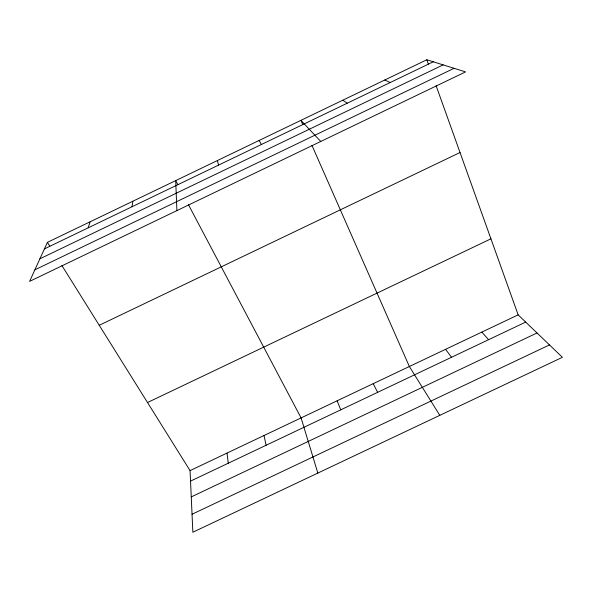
<?xml version="1.0" encoding="UTF-8"?>
<svg xmlns="http://www.w3.org/2000/svg" width="592" height="592" viewBox="0 0 592 592"><rect width="100%" height="100%" fill="white"/><g stroke="black" fill="none" stroke-linecap="round" stroke-linejoin="round"><path stroke-width="0.89" d="M132.001 206.756L132.867 201.221M88.171 227.839L90.102 221.8M39.901 258.808L47.412 242.343L426.817 59.77L465.549 71.891L29.6 281.385L39.901 258.808L443.142 64.876M44.43 248.884L433.3 61.797M34.876 269.826L454.079 68.302M99.241 325.282L460.028 152.521M147.512 402.523L490.931 238.828M190.062 470.618L518.155 314.855L562.4 357.309L192.859 532.23L190.062 470.618L61.908 265.542M190.543 481.111L525.689 322.085M191.253 496.903L537.025 332.963M192.045 514.248L549.48 344.914M384.778 80.001L390.202 82.532M342.812 100.196L347.186 103.23M320.768 141.466L300.921 120.354L302.756 124.527M481.836 332.097L488.585 339.69M445.576 349.317L451.533 357.272M47.412 242.343L49.832 246.213M439.797 415.34L409.368 366.507L311.947 145.38M259.111 140.474L261.383 144.507M177.837 184.63L175.706 180.604L176.897 210.604M188.456 204.728L301.091 417.908L317.837 473.075M373.219 383.668L377.622 392.341M337.129 400.799L340.755 409.834M426.817 59.77L428.371 64.091M436.112 85.714L518.155 314.855M217.368 160.558L218.611 165.087M264.025 435.505L266.082 445.273M227.01 453.072L228.275 463.203"/></g></svg>
